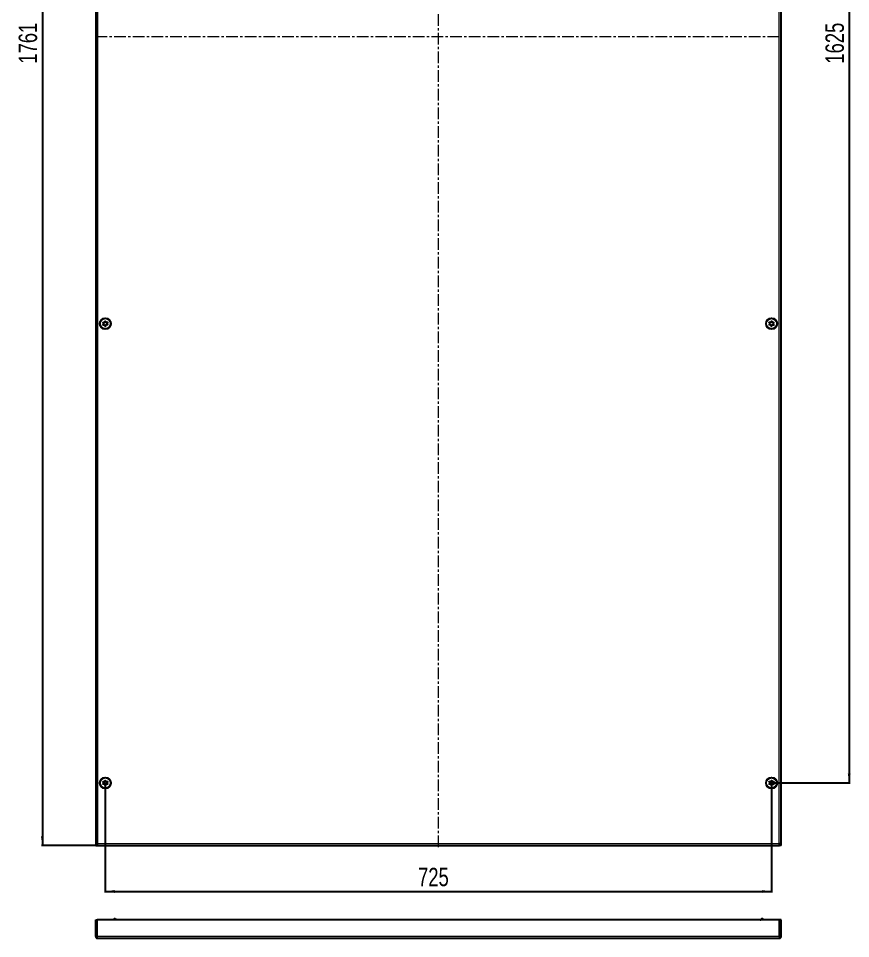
# Model space of a CAD drawing. Header units: millimetres. Extents: x -238 to 1680, y -693 to 1285.
# Drawn here: x -238 to 668, y -693 to 309 of the extents above; entities that cross this region are included whole.
import ezdxf

# ---------------------------------------------------------------- set-up
doc = ezdxf.new("R2010")
doc.units = ezdxf.units.MM
doc.linetypes.add('CENTERX2', pattern=[20.32, 12.7, -2.54, 2.54, -2.54])
doc.layers.add('FORMAT', color=7, linetype='Continuous')
doc.styles.add('SLDTEXTSTYLE0', font='TXT', dxfattribs={"width": 0.75})
doc.dimstyles.new('SLDDIMSTYLE0', dxfattribs={"dimtxt": 20, "dimasz": 10, "dimexe": 0, "dimexo": 0.0625, "dimgap": 5, "dimtad": 2, "dimdec": 1, "dimrnd": 1e-09, "dimzin": 12, "dimdsep": 46, "dimtxsty": 'SLDTEXTSTYLE0', "dimsah": 1, "dimcen": 0.09, "dimadec": 0, "dimazin": 3, "dimtfac": 1, "dimtofl": 0, "dimtmove": 0, "dimatfit": 3, "dimfxl": 0, "dimfrac": 2, "dimtolj": 1, "dimtzin": 12, "dimarcsym": 0})

# ---------------------------------------------------------------- blocks, each defined once
blk = doc.blocks.new('_D_1')
at = {"layer": 'FORMAT'}
for p, q in [((-152.1, 1169.7), (-212.8, 1169.7)), ((-211.8, 1169.7), (-211.8, -591.3)), ((-152.1, -591.3), (-212.8, -591.3))]:
    blk.add_line(p, q, dxfattribs=at)
for points in [[(-211.8, 1169.7), (-213.4, 1159.7), (-210.3, 1159.7)], [(-211.8, -591.3), (-210.3, -581.3), (-213.4, -581.3)]]:
    blk.add_solid(points, dxfattribs=at)
at = {"layer": 'FORMAT', "insert": (-237.6, 259.7), "char_height": 20, "attachment_point": 1, "rotation": 90, "style": 'SLDTEXTSTYLE0'}
blk.add_mtext('1761', dxfattribs=at)
blk = doc.blocks.new('_D_2')
at = {"layer": 'FORMAT'}
for p, q in [((581.7, 1101.7), (667.2, 1101.7)), ((666.2, 1101.7), (666.2, -523.3)), ((581.7, -523.3), (667.2, -523.3))]:
    blk.add_line(p, q, dxfattribs=at)
for points in [[(666.2, 1101.7), (664.7, 1091.7), (667.7, 1091.7)], [(666.2, -523.3), (667.7, -513.3), (664.7, -513.3)]]:
    blk.add_solid(points, dxfattribs=at)
at = {"layer": 'FORMAT', "insert": (640.4, 259.7), "char_height": 20, "attachment_point": 1, "rotation": 90, "style": 'SLDTEXTSTYLE0'}
blk.add_mtext('1625', dxfattribs=at)
blk = doc.blocks.new('_D_3')
at = {"layer": 'FORMAT'}
for p, q in [((-143.3, -523.3), (-143.3, -642.5)), ((581.7, -523.3), (581.7, -642.5)), ((-143.3, -641.5), (581.7, -641.5))]:
    blk.add_line(p, q, dxfattribs=at)
for points in [[(-143.3, -641.5), (-133.3, -643), (-133.3, -639.9)], [(581.7, -641.5), (571.7, -639.9), (571.7, -643)]]:
    blk.add_solid(points, dxfattribs=at)
at = {"layer": 'FORMAT', "insert": (197, -615.7), "char_height": 20, "attachment_point": 1, "style": 'SLDTEXTSTYLE0'}
blk.add_mtext('725', dxfattribs=at)

msp = doc.modelspace()

# ---------------------------------------------------------------- linework, layer by layer
at = {"color": 7, "linetype": 'Continuous', "lineweight": 25}
for p, q in [((-153.81, 1169.71), (-153.81, -591.29)), ((592.19, -591.29), (592.19, 1169.71)), ((-152.11, -590.18), (-152.11, -591.29)), ((590.49, -591.29), (590.49, -590.17)), ((-153.81, -591.29), (-152.31, -591.29)), ((-152.11, -591.29), (590.49, -591.29)), ((592.19, -591.29), (590.69, -591.29)), ((-133.81, -672.49), (-133.81, -670.99)), ((-133.81, -670.99), (-132.81, -670.99)), ((-131.81, -671.99), (-132.81, -670.99)), ((571.19, -670.99), (570.19, -671.99)), ((571.19, -670.99), (572.19, -670.99)), ((572.19, -670.99), (572.19, -672.49)), ((-153.81, -672.49), (-152.31, -672.49)), ((-153.81, -690.39), (-153.81, -672.49)), ((-152.31, -690.39), (-152.31, -672.49)), ((-152.11, -690.39), (-152.11, -672.49)), ((590.49, -672.49), (-152.11, -672.49)), ((-131.31, -671.99), (-131.81, -671.99)), ((-131.81, -671.99), (-131.81, -672.49)), ((569.69, -671.99), (570.19, -671.99)), ((570.19, -672.49), (570.19, -671.99)), ((590.49, -690.39), (590.49, -672.49)), ((592.19, -672.49), (590.69, -672.49)), ((590.69, -690.39), (590.69, -672.49)), ((592.19, -690.39), (592.19, -672.49)), ((-153.81, -690.39), (-152.31, -690.39)), ((592.19, -690.39), (590.69, -690.39)), ((590.09, -692.49), (-151.71, -692.49)), ((-149.1, -692.49), (-149.1, -692.75)), ((-146.1, -692.75), (-149.1, -692.75)), ((-137.53, -692.75), (-146.1, -692.75)), ((-137.53, -692.75), (-137.53, -692.49)), ((575.9, -692.49), (575.9, -692.75)), ((587.47, -692.75), (575.9, -692.75)), ((587.47, -692.75), (587.47, -692.49))]:
    msp.add_line(p, q, dxfattribs=at)
at = {"color": 8, "linetype": 'Continuous', "lineweight": 18}
for p, q in [((-151.71, 1167.61), (-151.71, -589.19)), ((590.09, -589.19), (590.09, 1167.61)), ((-151.71, -589.19), (590.09, -589.19)), ((590.49, -690.39), (-152.11, -690.39))]:
    msp.add_line(p, q, dxfattribs=at)
at = {"color": 7, "linetype": 'Continuous', "lineweight": 25}
for centre, radius in [((-143.31, -23.29), 6), ((-143.31, -23.29), 5.79), ((581.69, -23.29), 6), ((581.69, -23.29), 5.79), ((-143.31, -23.29), 1.85), ((581.69, -23.29), 1.85), ((-143.31, -523.29), 6), ((-143.31, -523.29), 5.79), ((581.69, -523.29), 6), ((581.69, -523.29), 5.78), ((-143.31, -523.29), 1.85), ((581.69, -523.29), 1.85)]:
    msp.add_circle(centre, radius, dxfattribs=at)
for points, knots in [([(-140.86, -24.64), (-140.85, -24.63), (-140.85, -24.6), (-140.86, -24.55), (-140.91, -24.41), (-141.13, -24.09), (-141.43, -23.64), (-141.46, -23.01), (-141.25, -22.54), (-141.04, -22.21), (-140.93, -22), (-140.9, -21.91), (-140.9, -21.86), (-140.92, -21.83), (-140.94, -21.81), (-141.01, -21.79), (-141.28, -21.77), (-141.75, -21.83), (-142.46, -21.74), (-142.91, -21.19), (-143.12, -20.76), (-143.27, -20.54), (-143.33, -20.5), (-143.36, -20.49), (-143.39, -20.49), (-143.42, -20.51), (-143.45, -20.54), (-143.51, -20.6), (-143.62, -20.8), (-143.78, -21.14), (-144.06, -21.58), (-144.62, -21.88), (-145.16, -21.87), (-145.55, -21.86), (-145.7, -21.89), (-145.75, -21.92), (-145.77, -21.94), (-145.78, -21.98), (-145.77, -22.04), (-145.71, -22.17), (-145.5, -22.49), (-145.2, -22.94), (-145.16, -23.57), (-145.38, -24.04), (-145.58, -24.38), (-145.7, -24.59), (-145.72, -24.68), (-145.72, -24.72), (-145.7, -24.75), (-145.68, -24.77), (-145.61, -24.8), (-145.35, -24.81), (-144.87, -24.76), (-144.17, -24.85), (-143.71, -25.39), (-143.51, -25.82), (-143.35, -26.04), (-143.29, -26.08), (-143.26, -26.09), (-143.23, -26.09), (-143.2, -26.07), (-143.17, -26.04), (-143.12, -25.98), (-143.01, -25.78), (-142.84, -25.44), (-142.56, -25), (-142.01, -24.7), (-141.47, -24.71), (-141.07, -24.72), (-140.93, -24.69), (-140.88, -24.67), (-140.86, -24.65), (-140.86, -24.64)], [0, 0, 0, 0, 0.0020087, 0.00442, 0.0093647, 0.0255282, 0.0677053, 0.0957862, 0.1246456, 0.1503415, 0.1605194, 0.1633943, 0.1656965, 0.1672448, 0.1688741, 0.1707699, 0.1786058, 0.2119941, 0.2499945, 0.2879948, 0.3213831, 0.329219, 0.3311148, 0.3327441, 0.3342924, 0.3362166, 0.3385353, 0.3413178, 0.349662, 0.3753578, 0.4042173, 0.4322982, 0.4744753, 0.4906388, 0.4966691, 0.49844, 0.5, 0.5020087, 0.50442, 0.5093647, 0.5255282, 0.5677053, 0.5957862, 0.6246456, 0.6503415, 0.6605194, 0.6633943, 0.6656965, 0.6672448, 0.6688741, 0.6707699, 0.6786058, 0.7119941, 0.7499945, 0.7879948, 0.8213831, 0.829219, 0.8311148, 0.8327441, 0.8342924, 0.8362166, 0.8385353, 0.8413178, 0.849662, 0.8753578, 0.9042173, 0.9322982, 0.9744753, 0.9906388, 0.9966691, 0.99844, 1, 1, 1, 1]), ([(579.24, -24.64), (579.24, -24.65), (579.26, -24.67), (579.31, -24.69), (579.46, -24.72), (579.84, -24.71), (580.38, -24.7), (580.94, -25), (581.22, -25.44), (581.39, -25.79), (581.51, -26), (581.57, -26.07), (581.61, -26.09), (581.64, -26.09), (581.67, -26.08), (581.73, -26.04), (581.88, -25.82), (582.09, -25.39), (582.54, -24.85), (583.25, -24.76), (583.72, -24.81), (583.99, -24.8), (584.06, -24.77), (584.08, -24.75), (584.09, -24.72), (584.1, -24.69), (584.09, -24.64), (584.06, -24.56), (583.96, -24.37), (583.75, -24.04), (583.54, -23.57), (583.57, -22.94), (583.87, -22.49), (584.09, -22.16), (584.15, -22.03), (584.15, -21.97), (584.14, -21.94), (584.12, -21.91), (584.06, -21.89), (583.92, -21.86), (583.53, -21.87), (582.99, -21.88), (582.44, -21.58), (582.16, -21.14), (581.99, -20.79), (581.87, -20.58), (581.81, -20.51), (581.77, -20.49), (581.74, -20.49), (581.71, -20.5), (581.65, -20.54), (581.49, -20.76), (581.29, -21.19), (580.83, -21.74), (580.13, -21.83), (579.65, -21.77), (579.39, -21.79), (579.32, -21.81), (579.3, -21.83), (579.28, -21.86), (579.28, -21.9), (579.29, -21.94), (579.31, -22.02), (579.42, -22.22), (579.62, -22.54), (579.84, -23.01), (579.8, -23.64), (579.5, -24.09), (579.29, -24.42), (579.23, -24.55), (579.22, -24.61), (579.23, -24.63), (579.24, -24.64)], [0, 0, 0, 0, 0.0020087, 0.00442, 0.0093647, 0.0255282, 0.0677053, 0.0957862, 0.1246456, 0.1503415, 0.1605194, 0.1633943, 0.1656965, 0.1672448, 0.1688741, 0.1707699, 0.1786058, 0.2119941, 0.2499945, 0.2879948, 0.3213831, 0.329219, 0.3311148, 0.3327441, 0.3342924, 0.3362166, 0.3385353, 0.3413178, 0.349662, 0.3753578, 0.4042173, 0.4322982, 0.4744753, 0.4906388, 0.4966691, 0.49844, 0.5, 0.5020087, 0.50442, 0.5093647, 0.5255282, 0.5677053, 0.5957862, 0.6246456, 0.6503415, 0.6605194, 0.6633943, 0.6656965, 0.6672448, 0.6688741, 0.6707699, 0.6786058, 0.7119941, 0.7499945, 0.7879948, 0.8213831, 0.829219, 0.8311148, 0.8327441, 0.8342924, 0.8362166, 0.8385353, 0.8413178, 0.849662, 0.8753578, 0.9042173, 0.9322982, 0.9744753, 0.9906388, 0.9966691, 0.99844, 1, 1, 1, 1]), ([(-140.86, -524.64), (-140.85, -524.63), (-140.85, -524.6), (-140.86, -524.55), (-140.91, -524.41), (-141.13, -524.09), (-141.43, -523.64), (-141.46, -523.01), (-141.25, -522.54), (-141.04, -522.21), (-140.93, -522), (-140.9, -521.91), (-140.9, -521.86), (-140.92, -521.83), (-140.94, -521.81), (-141.01, -521.79), (-141.28, -521.77), (-141.75, -521.83), (-142.46, -521.74), (-142.91, -521.19), (-143.12, -520.76), (-143.27, -520.54), (-143.33, -520.5), (-143.36, -520.49), (-143.39, -520.49), (-143.42, -520.51), (-143.45, -520.54), (-143.51, -520.6), (-143.62, -520.8), (-143.78, -521.14), (-144.06, -521.58), (-144.62, -521.88), (-145.16, -521.87), (-145.55, -521.86), (-145.7, -521.89), (-145.75, -521.92), (-145.77, -521.94), (-145.78, -521.98), (-145.77, -522.04), (-145.71, -522.17), (-145.5, -522.49), (-145.2, -522.94), (-145.16, -523.57), (-145.38, -524.04), (-145.58, -524.38), (-145.7, -524.59), (-145.72, -524.68), (-145.72, -524.72), (-145.7, -524.75), (-145.68, -524.77), (-145.61, -524.8), (-145.35, -524.81), (-144.87, -524.76), (-144.17, -524.85), (-143.71, -525.39), (-143.51, -525.82), (-143.35, -526.04), (-143.29, -526.08), (-143.26, -526.09), (-143.23, -526.09), (-143.2, -526.07), (-143.17, -526.04), (-143.12, -525.98), (-143.01, -525.78), (-142.84, -525.44), (-142.56, -525), (-142.01, -524.7), (-141.47, -524.71), (-141.07, -524.72), (-140.93, -524.69), (-140.88, -524.67), (-140.86, -524.65), (-140.86, -524.64)], [0, 0, 0, 0, 0.0020087, 0.00442, 0.0093647, 0.0255282, 0.0677053, 0.0957862, 0.1246456, 0.1503415, 0.1605194, 0.1633943, 0.1656965, 0.1672448, 0.1688741, 0.1707699, 0.1786058, 0.2119941, 0.2499945, 0.2879948, 0.3213831, 0.329219, 0.3311148, 0.3327441, 0.3342924, 0.3362166, 0.3385353, 0.3413178, 0.349662, 0.3753578, 0.4042173, 0.4322982, 0.4744753, 0.4906388, 0.4966691, 0.49844, 0.5, 0.5020087, 0.50442, 0.5093647, 0.5255282, 0.5677053, 0.5957862, 0.6246456, 0.6503415, 0.6605194, 0.6633943, 0.6656965, 0.6672448, 0.6688741, 0.6707699, 0.6786058, 0.7119941, 0.7499945, 0.7879948, 0.8213831, 0.829219, 0.8311148, 0.8327441, 0.8342924, 0.8362166, 0.8385353, 0.8413178, 0.849662, 0.8753578, 0.9042173, 0.9322982, 0.9744753, 0.9906388, 0.9966691, 0.99844, 1, 1, 1, 1]), ([(579.24, -524.64), (579.24, -524.65), (579.26, -524.67), (579.31, -524.69), (579.46, -524.72), (579.84, -524.71), (580.38, -524.7), (580.94, -525), (581.22, -525.44), (581.39, -525.79), (581.51, -526), (581.57, -526.07), (581.61, -526.09), (581.64, -526.09), (581.67, -526.08), (581.73, -526.04), (581.88, -525.82), (582.09, -525.39), (582.54, -524.85), (583.25, -524.76), (583.72, -524.81), (583.99, -524.8), (584.06, -524.77), (584.08, -524.75), (584.09, -524.72), (584.1, -524.69), (584.09, -524.64), (584.06, -524.56), (583.96, -524.37), (583.75, -524.04), (583.54, -523.57), (583.57, -522.94), (583.87, -522.49), (584.09, -522.16), (584.15, -522.03), (584.15, -521.97), (584.14, -521.94), (584.12, -521.91), (584.06, -521.89), (583.92, -521.86), (583.53, -521.87), (582.99, -521.88), (582.44, -521.58), (582.16, -521.14), (581.99, -520.79), (581.87, -520.58), (581.81, -520.51), (581.77, -520.49), (581.74, -520.49), (581.71, -520.5), (581.65, -520.54), (581.49, -520.76), (581.29, -521.19), (580.83, -521.74), (580.13, -521.83), (579.65, -521.77), (579.39, -521.79), (579.32, -521.81), (579.3, -521.83), (579.28, -521.86), (579.28, -521.9), (579.29, -521.94), (579.31, -522.02), (579.42, -522.22), (579.62, -522.54), (579.84, -523.01), (579.8, -523.64), (579.5, -524.09), (579.29, -524.42), (579.23, -524.55), (579.22, -524.61), (579.23, -524.63), (579.24, -524.64)], [0, 0, 0, 0, 0.0020087, 0.00442, 0.0093647, 0.0255282, 0.0677053, 0.0957862, 0.1246456, 0.1503415, 0.1605194, 0.1633943, 0.1656965, 0.1672448, 0.1688741, 0.1707699, 0.1786058, 0.2119941, 0.2499945, 0.2879948, 0.3213831, 0.329219, 0.3311148, 0.3327441, 0.3342924, 0.3362166, 0.3385353, 0.3413178, 0.349662, 0.3753578, 0.4042173, 0.4322982, 0.4744753, 0.4906388, 0.4966691, 0.49844, 0.5, 0.5020087, 0.50442, 0.5093647, 0.5255282, 0.5677053, 0.5957862, 0.6246456, 0.6503415, 0.6605194, 0.6633943, 0.6656965, 0.6672448, 0.6688741, 0.6707699, 0.6786058, 0.7119941, 0.7499945, 0.7879948, 0.8213831, 0.829219, 0.8311148, 0.8327441, 0.8342924, 0.8362166, 0.8385353, 0.8413178, 0.849662, 0.8753578, 0.9042173, 0.9322982, 0.9744753, 0.9906388, 0.9966691, 0.99844, 1, 1, 1, 1]), ([(592.19, -591.29), (592.16, -591.11), (592.09, -590.76), (591.59, -590.22), (590.89, -589.7), (590.35, -589.36), (590.09, -589.19)], [0, 0, 0, 0, 0.25475685, 0.50964889, 0.7645419, 1, 1, 1, 1]), ([(590.69, -591.29), (590.69, -591.25), (590.69, -591.11), (590.67, -590.93), (590.64, -590.75), (590.6, -590.56), (590.56, -590.38), (590.5, -590.19), (590.43, -590.01), (590.36, -589.81), (590.27, -589.59), (590.18, -589.39), (590.11, -589.25), (590.09, -589.19)], [0, 0, 0, 0, 0.0646097, 0.1943602, 0.2595315, 0.3241372, 0.4538797, 0.5190469, 0.5980031, 0.7169187, 0.7959773, 0.9175077, 1, 1, 1, 1]), ([(-131.81, -671.99), (-131.79, -672.08), (-131.76, -672.25), (-131.51, -672.42), (-131.4, -672.49)], [0, 0, 0, 0, 0.5741301, 1, 1, 1, 1]), ([(-131.31, -671.99), (-131.29, -672.09), (-131.26, -672.24), (-131.11, -672.41), (-131.03, -672.48), (-131.02, -672.49)], [0, 0, 0, 0, 0.6029704, 0.9179315, 1, 1, 1, 1]), ([(569.38, -672.49), (569.45, -672.43), (569.58, -672.32), (569.67, -672.15), (569.68, -672.04), (569.69, -671.99)], [0, 0, 0, 0, 0.3603654, 0.6750686, 1, 1, 1, 1]), ([(569.78, -672.49), (569.86, -672.43), (570.1, -672.28), (570.18, -672.12), (570.19, -672), (570.19, -671.99)], [0, 0, 0, 0, 0.3313457, 0.9052264, 1, 1, 1, 1]), ([(-153.81, -690.39), (-153.78, -690.67), (-153.71, -691.23), (-153.21, -691.93), (-152.51, -692.4), (-151.97, -692.46), (-151.71, -692.49)], [0, 0, 0, 0, 0.2547568, 0.5096489, 0.7645419, 1, 1, 1, 1]), ([(-152.31, -690.39), (-152.3, -690.47), (-152.28, -690.63), (-152.18, -690.81), (-152.08, -690.85), (-152.05, -690.85)], [0, 0, 0, 0, 0.4327963, 0.8655659, 1, 1, 1, 1]), ([(590.09, -692.49), (590.37, -692.46), (590.93, -692.39), (591.63, -691.89), (592.1, -691.19), (592.16, -690.65), (592.19, -690.39)], [0, 0, 0, 0, 0.2547527, 0.5096447, 0.7645377, 1, 1, 1, 1]), ([(590.43, -690.87), (590.46, -690.85), (590.63, -690.75), (590.66, -690.55), (590.69, -690.39)], [0, 0, 0, 0, 0.2077128, 1, 1, 1, 1])]:
    msp.add_open_spline(points, degree=3, knots=knots, dxfattribs=at)
for points in [[(-151.71, -589.19), (-151.99, -589.37), (-152.54, -589.72), (-153.23, -590.24), (-153.72, -590.77), (-153.78, -591.12), (-153.81, -591.29)], [(-151.71, -589.19), (-151.87, -589.54), (-152.2, -590.24), (-152.27, -590.94), (-152.31, -591.29)], [(-152.11, -591.29), (-152.08, -591.26), (-152.01, -591.2), (-151.91, -590.71), (-151.81, -590.02), (-151.75, -589.47), (-151.71, -589.19)], [(590.09, -589.19), (590.12, -589.47), (590.19, -590.02), (590.29, -590.71), (590.39, -591.2), (590.45, -591.26), (590.49, -591.29)], [(-151.71, -692.49), (-151.75, -692.46), (-151.81, -692.39), (-151.91, -691.91), (-152.01, -691.21), (-152.08, -690.66), (-152.11, -690.39)], [(590.49, -690.39), (590.45, -690.66), (590.39, -691.21), (590.29, -691.91), (590.19, -692.39), (590.12, -692.46), (590.09, -692.49)]]:
    msp.add_open_spline(points, degree=3, dxfattribs=at)
at = {"layer": 'FORMAT', "linetype": 'CENTERX2', "lineweight": 18}
for p, q in [((219.19, -593.29), (219.19, 1171.71)), ((-154.11, 289.21), (592.49, 289.21))]:
    msp.add_line(p, q, dxfattribs=at)

# ---------------------------------------------------------------- dimensions: what is measured, and where the dimension line sits
at = {"layer": 'FORMAT'}
for base, p1, p2, picture, middle in [((-211.82, -591.29), (-152.11, 1169.71), (-152.11, -591.29), '_D_1', (-211.82, 289.21)), ((666.19, -523.29), (581.69, 1101.71), (581.69, -523.29), '_D_2', (666.19, 289.21))]:
    dim = msp.add_linear_dim(base=base, p1=p1, p2=p2, angle=90, dimstyle='SLDDIMSTYLE0', dxfattribs=at)
    dim.commit()
    dim.dimension.update_dxf_attribs({"geometry": picture, "text_midpoint": middle, "dimtype": 160})
dim = msp.add_linear_dim(base=(581.69, -641.46), p1=(-143.31, -523.29), p2=(581.69, -523.29), dimstyle='SLDDIMSTYLE0', dxfattribs=at)
dim.commit()
dim.dimension.update_dxf_attribs({"geometry": '_D_3', "text_midpoint": (219.19, -641.46), "dimtype": 160})

doc.saveas('drawing.dxf')
